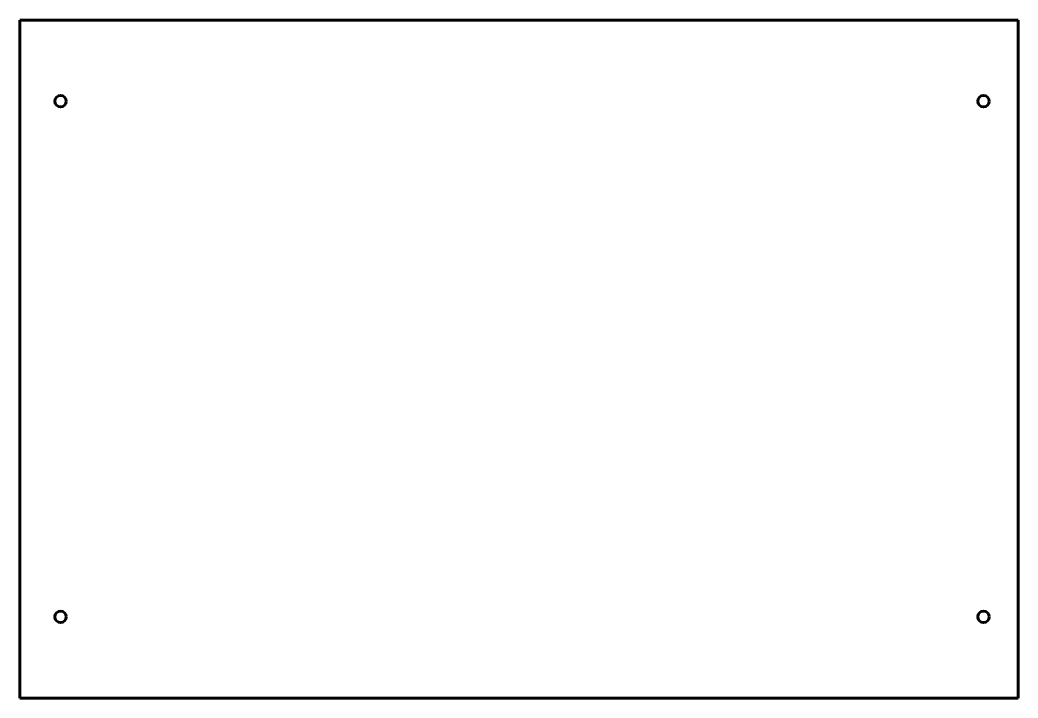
# Model space of a CAD drawing. Header units: millimetres. Extents: x -551 to 678, y -436 to 399.
import ezdxf

# ---------------------------------------------------------------- set-up
doc = ezdxf.new("R2010")
doc.units = ezdxf.units.MM
doc.linetypes.add('K5LT_BASIC', pattern=[0])
doc.layers.add('Системный слой', color=7, linetype='Continuous')

# ---------------------------------------------------------------- blocks, each defined once
blk = doc.blocks.new('U0')
at = {"layer": 'Системный слой', "color": 5, "linetype": 'K5LT_BASIC', "lineweight": 60, "true_color": 0x0000ff}
for p, q in [((-551.1, 399.2), (678.4, 399.2)), ((-551.1, -435.8), (-551.1, 399.2)), ((678.4, 399.2), (678.4, -435.8)), ((678.4, -435.8), (-551.1, -435.8))]:
    blk.add_line(p, q, dxfattribs=at)

msp = doc.modelspace()

# ---------------------------------------------------------------- linework, layer by layer
at = {"layer": 'Системный слой', "color": 5, "linetype": 'K5LT_BASIC', "lineweight": 60, "true_color": 0x0000ff}
for centre in [(-501.1, 299.2), (635.9, 299.2), (-501.1, -335.8), (635.9, -335.8)]:
    msp.add_circle(centre, 7, dxfattribs=at)

# ---------------------------------------------------------------- block references
at = {"layer": 'Системный слой'}
msp.add_blockref('U0', (0, 0), dxfattribs=at)

doc.saveas('drawing.dxf')
